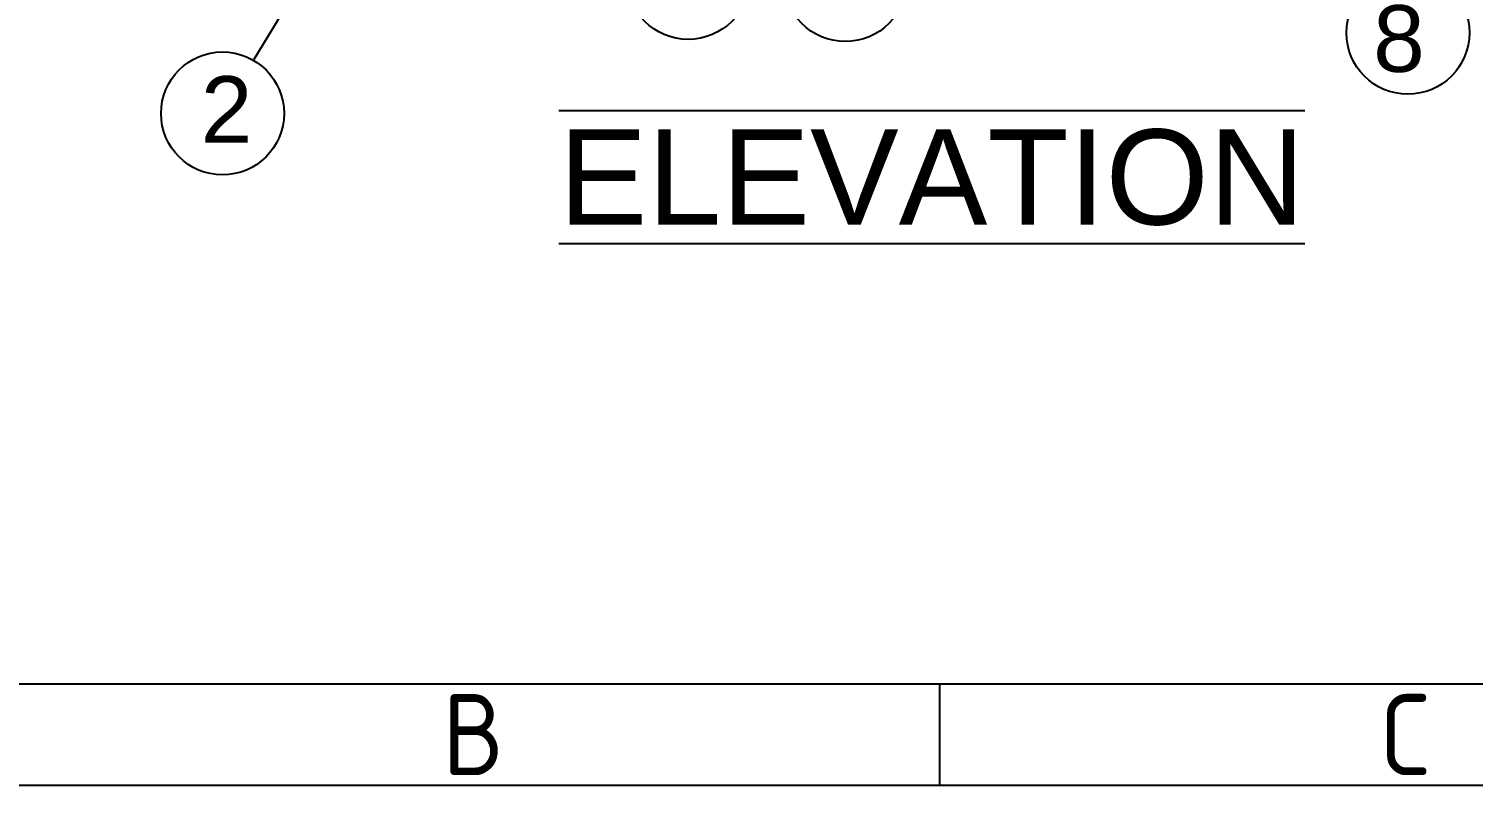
# Model space of a CAD drawing. Extents: x 17841 to 24164, y -6417 to 2983.
# Drawn here: x 19066 to 20584, y -1382 to -587 of the extents above; entities that cross this region are included whole.
import ezdxf
from ezdxf.enums import TextEntityAlignment as Align

# ---------------------------------------------------------------- set-up
doc = ezdxf.new("R2010")
doc.units = 0
doc.header["$LTSCALE"] = 5
doc.layers.get('0').update_dxf_attribs({"linetype": 'CONTINUOUS'})
doc.styles.add('ISOCP', font='isocp.shx')
doc.styles.get("Standard").update_dxf_attribs({"font": 'romans.shx', "height": 45})

msp = doc.modelspace()

# ---------------------------------------------------------------- linework, layer by layer
at = {"color": 0}
for p, q in [((19389.7, -474.2), (19302.7, -618.9)), ((20023.1, -1275), (20023.1, -1381.5))]:
    msp.add_line(p, q, dxfattribs=at)
for points in [[(24057.8, -1381.5), (24057.8, 2876.8), (17947.2, 2876.8), (17947.2, -1381.5)], [(23951.4, -1275), (23951.4, 2770.3), (18053.6, 2770.3), (18053.6, -1275)]]:
    msp.add_lwpolyline(points, close=True, dxfattribs=at)
for centre in [(19759.1, -533.3), (19924.2, -535.6), (20515.4, -590.9), (19269.7, -675.7)]:
    msp.add_circle(centre, 64.6, dxfattribs=at)

# ---------------------------------------------------------------- texts
at = {"color": 0, "style": 'ISOCP'}
for s, p in [('B', (19533.4, -1328.3)), ('C', (20512.8, -1328.3))]:
    msp.add_text(s, height=85.2, dxfattribs=at).set_placement(p, align=Align.MIDDLE)
at = {"color": 0}
for s, insert, char_height, width, attachment_point in [('{\\fArial|b0|i0|c0|p34;8}', (20478.8, -562), 70, 31.72, 1), ('{\\fArial|b0|i0|c0|p34;2}', (19246.8, -636.6), 70, 31.72, 1), ('{\\fArial|b0|i0|c0|p34;\\L\\OELEVATION}', (20015.1, -743.2), 100, 1415.12, 5)]:
    msp.add_mtext(s, dxfattribs=dict(at, insert=insert, char_height=char_height, width=width, attachment_point=attachment_point))

doc.saveas('drawing.dxf')
